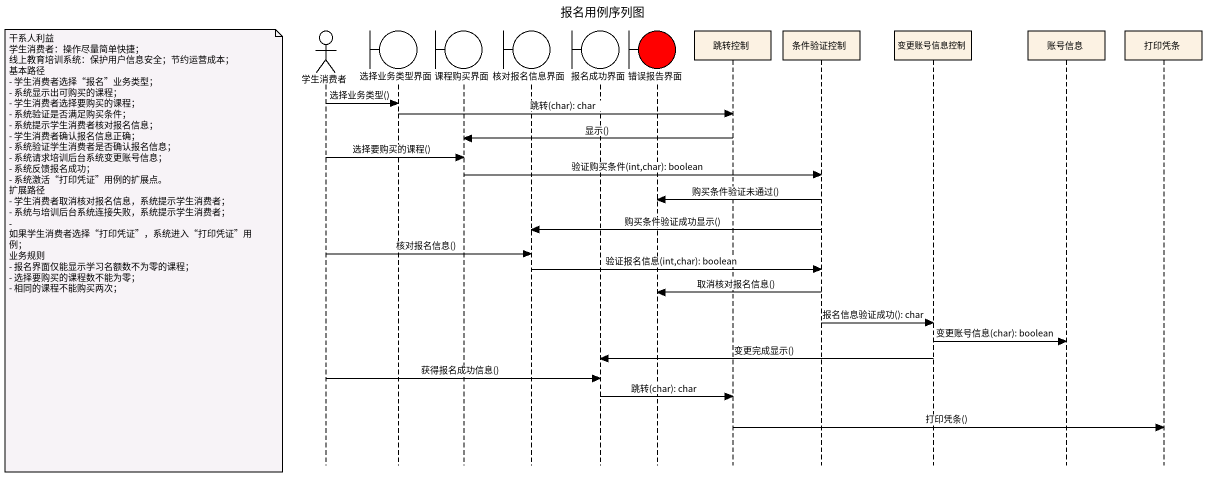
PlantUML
@startuml
title 报名用例序列图
hide footbox
actor 学生消费者
boundary 选择业务类型界面
boundary 课程购买界面
boundary 核对报名信息界面
boundary 报名成功界面
boundary 错误报告界面 #FF0000
participant 跳转控制
participant 条件验证控制
participant 变更账号信息控制
participant 账号信息
participant 打印凭条

学生消费者 -> 选择业务类型界面 : 选择业务类型()
选择业务类型界面 -> 跳转控制 : 跳转(char): char
跳转控制 -> 课程购买界面 : 显示()
学生消费者 -> 课程购买界面 : 选择要购买的课程()
课程购买界面 -> 条件验证控制 : 验证购买条件(int,char): boolean
条件验证控制 -> 错误报告界面 : 购买条件验证未通过()
条件验证控制 -> 核对报名信息界面 : 购买条件验证成功显示()
note left of 学生消费者
  干系人利益
  学生消费者：操作尽量简单快捷；
  线上教育培训系统：保护用户信息安全；节约运营成本；
  基本路径
  - 学生消费者选择“报名”业务类型；
  - 系统显示出可购买的课程；
  - 学生消费者选择要购买的课程；
  - 系统验证是否满足购买条件；
  - 系统提示学生消费者核对报名信息；
  - 学生消费者确认报名信息正确；
  - 系统验证学生消费者是否确认报名信息；
  - 系统请求培训后台系统变更账号信息；
  - 系统反馈报名成功；
  - 系统激活“打印凭证”用例的扩展点。
  扩展路径
  - 学生消费者取消核对报名信息，系统提示学生消费者；
  - 系统与培训后台系统连接失败，系统提示学生消费者；
  - 如果学生消费者选择“打印凭证”，系统进入“打印凭证”用例；
  业务规则
  - 报名界面仅能显示学习名额数不为零的课程；
  - 选择要购买的课程数不能为零；
  - 相同的课程不能购买两次；
end note
学生消费者 -> 核对报名信息界面 : 核对报名信息()
核对报名信息界面 -> 条件验证控制 : 验证报名信息(int,char): boolean
条件验证控制 -> 错误报告界面 : 取消核对报名信息()
条件验证控制 -> 变更账号信息控制 : 报名信息验证成功(): char
变更账号信息控制 -> 账号信息 : 变更账号信息(char): boolean
变更账号信息控制 -> 报名成功界面 : 变更完成显示()
学生消费者 -> 报名成功界面 : 获得报名成功信息()
报名成功界面 -> 跳转控制 : 跳转(char): char
跳转控制 -> 打印凭条 : 打印凭条()
@enduml
